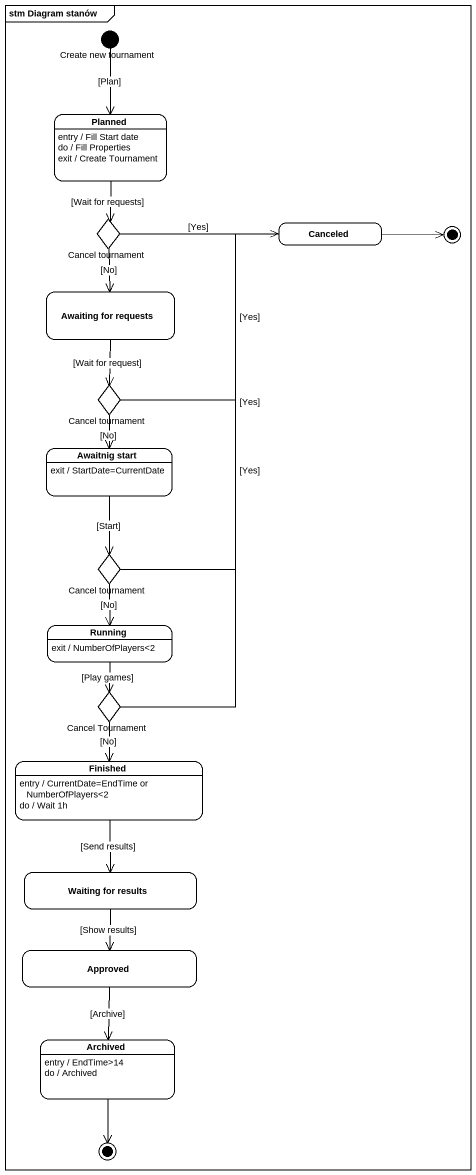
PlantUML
@startuml
mainframe stm Diagram stanów
hide empty description
state "Create new tournament" as Create_new_tournament <<start>>
state Planned
Planned : entry / Fill Start date
Planned : do / Fill Properties
Planned : exit / Create Tournament
state "Cancel tournament" as Cancel_tournament <<choice>>
state Canceled
state final1 <<end>>
state "Awaiting for requests" as Awaiting_for_requests
state "Cancel tournament" as Cancel_tournament_2 <<choice>>
state "Awaitnig start" as Awaitnig_start
Awaitnig_start : exit / StartDate=CurrentDate
state "Cancel tournament" as Cancel_tournament_3 <<choice>>
state Running
Running : exit / NumberOfPlayers<2
state "Cancel Tournament" as Cancel_Tournament <<choice>>
state Finished
Finished : entry / CurrentDate=EndTime or NumberOfPlayers<2
Finished : do / Wait 1h
state "Waiting for results" as Waiting_for_results
state Approved
state Archived
Archived : entry / EndTime>14
Archived : do / Archived
state final2 <<end>>
Create_new_tournament --> Planned : [Plan]
Planned --> Cancel_tournament : [Wait for requests]
Cancel_tournament -right-> Canceled : [Yes]
Cancel_tournament --> Awaiting_for_requests : [No]
Canceled -right-> final1
Awaiting_for_requests --> Cancel_tournament_2 : [Wait for request]
Cancel_tournament_2 -up-> Canceled : [Yes]
Cancel_tournament_2 --> Awaitnig_start : [No]
Awaitnig_start --> Cancel_tournament_3 : [Start]
Cancel_tournament_3 -up-> Canceled : [Yes]
Cancel_tournament_3 --> Running : [No]
Running --> Cancel_Tournament : [Play games]
Cancel_Tournament -up-> Canceled : [Yes]
Cancel_Tournament --> Finished : [No]
Finished --> Waiting_for_results : [Send results]
Waiting_for_results --> Approved : [Show results]
Approved --> Archived : [Archive]
Archived --> final2
@enduml
